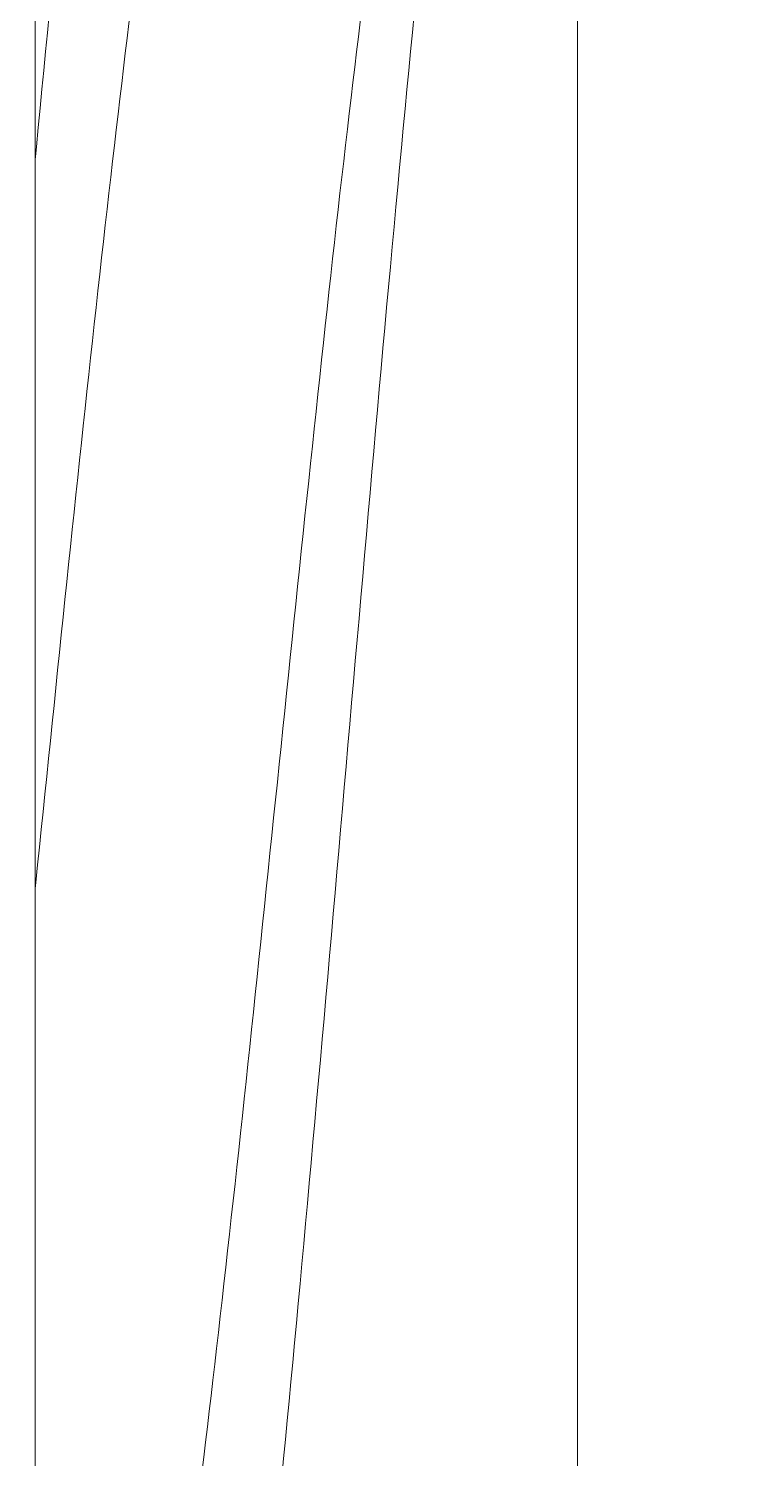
# Model space of a CAD drawing. Header units: millimetres. Extents: x 3069 to 3669, y 1489 to 1908.
# Drawn here: x 3353.18 to 3356.14, y 1593.01 to 1598.88 of the extents above; entities that cross this region are included whole.
import ezdxf

# ---------------------------------------------------------------- set-up
doc = ezdxf.new("R2010")
doc.units = ezdxf.units.MM
doc.set_wipeout_variables(frame=1)
doc.layers.add('Detalles-Accesorios', color=1, linetype='Continuous', lineweight=13)

# ---------------------------------------------------------------- blocks, each defined once
blk = doc.blocks.new('*U41')
for p, q in [((-31.1748, 1.7982), (-31.6924, 1.7982)), ((-29.9248, 1.7982), (-30.4424, 1.7982)), ((-28.6748, 1.7982), (-29.1924, 1.7982)), ((-30.3421, -1.7579), (-30.849, -1.7579)), ((-29.0921, -1.7579), (-29.599, -1.7579)), ((-27.8421, -1.7579), (-28.349, -1.7579))]:
    blk.add_line(p, q)
at = {"flags": 128}
for points in [[(-31.2045, -2.3591), (-31.2084, -2.3661), (-31.2193, -2.3811), (-31.2298, -2.3917), (-31.2401, -2.398), (-31.25, -2.4001), (-31.2613, -2.3974)], [(-30.8194, 2.3999), (-30.8685, 2.3163), (-31.0197, 2.0599), (-31.1013, 1.9219), (-31.1356, 1.8641), (-31.162, 1.8198), (-31.1748, 1.7982)], [(-29.9545, -2.3591), (-29.9584, -2.3661), (-29.9693, -2.3811), (-29.9798, -2.3917), (-29.9901, -2.398), (-30, -2.4001), (-30.0113, -2.3974), (-30.0231, -2.3892), (-30.0353, -2.3754), (-30.0478, -2.3558), (-30.0606, -2.3303), (-30.0734, -2.2996), (-30.0865, -2.2632), (-30.0998, -2.2212), (-30.1132, -2.1736), (-30.1252, -2.1265), (-30.1373, -2.0753), (-30.1494, -2.02), (-30.1614, -1.9608), (-30.1734, -1.8979), (-30.1852, -1.8316), (-30.1969, -1.762), (-30.2085, -1.6894), (-30.2214, -1.6032), (-30.234, -1.5138), (-30.2462, -1.4217), (-30.2581, -1.3272), (-30.2696, -1.2307), (-30.2806, -1.1339), (-30.2921, -1.0336), (-30.3039, -0.93), (-30.316, -0.8232), (-30.3271, -0.7254), (-30.3385, -0.6257), (-30.35, -0.5242), (-30.3618, -0.4212), (-30.3736, -0.317), (-30.3856, -0.2119), (-30.3976, -0.1061), (-30.4097, -0.0001), (-30.4212, 0.1007), (-30.4326, 0.2013), (-30.444, 0.3012), (-30.4553, 0.4005), (-30.4664, 0.4986), (-30.4775, 0.5955), (-30.4902, 0.7077), (-30.5027, 0.8174), (-30.5149, 0.9244), (-30.5267, 1.0282), (-30.5384, 1.1307), (-30.5496, 1.2296), (-30.5611, 1.3263), (-30.5731, 1.421), (-30.5853, 1.5133), (-30.598, 1.6029), (-30.6109, 1.6892), (-30.6219, 1.7583), (-30.633, 1.8247), (-30.6442, 1.8881), (-30.6556, 1.9485), (-30.667, 2.0055), (-30.6785, 2.0591), (-30.692, 2.1176), (-30.7055, 2.1709), (-30.7189, 2.2187), (-30.7322, 2.261), (-30.7439, 2.2941), (-30.7554, 2.3226), (-30.7667, 2.3466), (-30.7778, 2.366), (-30.7886, 2.381), (-30.7992, 2.3916), (-30.8094, 2.3979), (-30.8194, 2.3999), (-30.8194, 2.3999)], [(-29.5694, 2.3999), (-29.6185, 2.3163), (-29.7697, 2.0599), (-29.8513, 1.9219), (-29.8856, 1.8641), (-29.912, 1.8198), (-29.9248, 1.7982)], [(-28.7045, -2.3591), (-28.7084, -2.3661), (-28.7193, -2.3811), (-28.7298, -2.3917), (-28.7401, -2.398), (-28.75, -2.4001), (-28.7613, -2.3974), (-28.7731, -2.3892), (-28.7853, -2.3754), (-28.7978, -2.3558), (-28.8106, -2.3303), (-28.8234, -2.2996), (-28.8365, -2.2632), (-28.8498, -2.2212), (-28.8632, -2.1736), (-28.8752, -2.1265), (-28.8873, -2.0753), (-28.8994, -2.02), (-28.9114, -1.9608), (-28.9234, -1.8979), (-28.9352, -1.8316), (-28.9469, -1.762), (-28.9585, -1.6894), (-28.9714, -1.6032), (-28.984, -1.5138), (-28.9962, -1.4217), (-29.0081, -1.3272), (-29.0196, -1.2307), (-29.0306, -1.1339), (-29.0421, -1.0336), (-29.0539, -0.93), (-29.066, -0.8232), (-29.0771, -0.7254), (-29.0885, -0.6257), (-29.1, -0.5242), (-29.1118, -0.4212), (-29.1236, -0.317), (-29.1356, -0.2119), (-29.1476, -0.1061), (-29.1597, -0.0001), (-29.1712, 0.1007), (-29.1826, 0.2013), (-29.194, 0.3012), (-29.2053, 0.4005), (-29.2164, 0.4986), (-29.2275, 0.5955), (-29.2402, 0.7077), (-29.2527, 0.8174), (-29.2649, 0.9244), (-29.2767, 1.0282), (-29.2884, 1.1307), (-29.2996, 1.2296), (-29.3111, 1.3263), (-29.3231, 1.421), (-29.3353, 1.5133), (-29.348, 1.6029), (-29.3609, 1.6892), (-29.3719, 1.7583), (-29.383, 1.8247), (-29.3942, 1.8881), (-29.4056, 1.9485), (-29.417, 2.0055), (-29.4285, 2.0591), (-29.442, 2.1176), (-29.4555, 2.1709), (-29.4689, 2.2187), (-29.4822, 2.261), (-29.4939, 2.2941), (-29.5054, 2.3226), (-29.5167, 2.3466), (-29.5278, 2.366), (-29.5386, 2.381), (-29.5492, 2.3916), (-29.5594, 2.3979), (-29.5694, 2.3999), (-29.5694, 2.3999)], [(-28.3194, 2.3999), (-28.3685, 2.3163), (-28.5197, 2.0599), (-28.6013, 1.9219), (-28.6356, 1.8641), (-28.662, 1.8198), (-28.6748, 1.7982)], [(-28.2886, 2.381), (-28.2992, 2.3916), (-28.3094, 2.3979), (-28.3194, 2.3999), (-28.3194, 2.3999)], [(-31.2045, -2.3597), (-31.1553, -2.276), (-31.0042, -2.0196), (-30.9225, -1.8816), (-30.8882, -1.8238), (-30.8619, -1.7795), (-30.849, -1.7579)], [(-29.9545, -2.3597), (-29.9053, -2.276), (-29.7542, -2.0196), (-29.6725, -1.8816), (-29.6382, -1.8238), (-29.6119, -1.7795), (-29.599, -1.7579)], [(-28.7045, -2.3597), (-28.6553, -2.276), (-28.5042, -2.0196), (-28.4225, -1.8816), (-28.3882, -1.8238), (-28.3619, -1.7795), (-28.349, -1.7579)]]:
    blk.add_lwpolyline(points, dxfattribs=at)
for points, knots in [([(-30.849, -1.7579), (-30.883, -1.7575), (-30.8906, -1.7568), (-30.9024, -1.7506), (-30.9145, -1.7405), (-30.927, -1.7261), (-30.9398, -1.7076), (-30.9527, -1.685), (-30.9658, -1.6583), (-30.9791, -1.6275), (-30.9925, -1.5924), (-31.0062, -1.5531), (-31.02, -1.5094), (-31.0338, -1.462), (-31.0475, -1.4109), (-31.0611, -1.3563), (-31.0745, -1.2986), (-31.0877, -1.2381), (-31.1006, -1.1749), (-31.1132, -1.1095), (-31.1255, -1.042), (-31.1374, -0.9728), (-31.1488, -0.9024), (-31.1599, -0.8306), (-31.1713, -0.7571), (-31.1831, -0.6812), (-31.1954, -0.6024), (-31.208, -0.521), (-31.221, -0.4372), (-31.2343, -0.3517), (-31.2478, -0.265), (-31.2614, -0.1772), (-31.2752, -0.0888), (-31.2889, -0.0001), (-31.3027, 0.0885), (-31.3164, 0.1767), (-31.33, 0.2643), (-31.3435, 0.3509), (-31.3566, 0.4356), (-31.3695, 0.5183), (-31.382, 0.5987), (-31.3942, 0.677), (-31.4067, 0.7578), (-31.4196, 0.8406), (-31.4327, 0.9251), (-31.4463, 1.0072), (-31.4605, 1.087), (-31.4751, 1.1641), (-31.4894, 1.2345), (-31.5034, 1.2984), (-31.5167, 1.356), (-31.5303, 1.4104), (-31.544, 1.4614), (-31.5577, 1.5085), (-31.5713, 1.5516), (-31.5848, 1.5906), (-31.5982, 1.6257), (-31.6115, 1.6568), (-31.6238, 1.6823), (-31.6315, 1.6955), (-32.0167, 2.3466)], [0, 0, 0, 0, 0.01636, 0.032918, 0.049658, 0.066561, 0.083609, 0.100475, 0.117442, 0.13449, 0.151597, 0.169092, 0.186604, 0.204108, 0.221583, 0.239003, 0.256348, 0.273594, 0.290684, 0.307635, 0.324428, 0.341045, 0.357469, 0.373492, 0.38969, 0.406068, 0.422611, 0.439643, 0.456808, 0.474087, 0.491457, 0.508896, 0.526382, 0.543891, 0.561362, 0.578809, 0.596211, 0.613544, 0.630785, 0.64761, 0.664307, 0.680858, 0.697246, 0.716518, 0.735597, 0.754893, 0.774442, 0.794216, 0.814183, 0.831392, 0.848699, 0.866081, 0.883517, 0.900983, 0.918144, 0.935291, 0.952401, 0.969452, 0.986769, 1, 1, 1, 1]), ([(-29.599, -1.7579), (-29.633, -1.7575), (-29.6406, -1.7568), (-29.6524, -1.7506), (-29.6645, -1.7405), (-29.677, -1.7261), (-29.6898, -1.7076), (-29.7027, -1.685), (-29.7158, -1.6583), (-29.7291, -1.6275), (-29.7425, -1.5924), (-29.7562, -1.5531), (-29.77, -1.5094), (-29.7838, -1.462), (-29.7975, -1.4109), (-29.8111, -1.3563), (-29.8245, -1.2986), (-29.8377, -1.2381), (-29.8506, -1.1749), (-29.8632, -1.1095), (-29.8755, -1.042), (-29.8874, -0.9728), (-29.8988, -0.9024), (-29.9099, -0.8306), (-29.9213, -0.7571), (-29.9331, -0.6812), (-29.9454, -0.6024), (-29.958, -0.521), (-29.971, -0.4372), (-29.9843, -0.3517), (-29.9978, -0.265), (-30.0114, -0.1772), (-30.0252, -0.0888), (-30.0389, -0.0001), (-30.0527, 0.0885), (-30.0664, 0.1767), (-30.08, 0.2643), (-30.0935, 0.3509), (-30.1066, 0.4356), (-30.1195, 0.5183), (-30.132, 0.5987), (-30.1442, 0.677), (-30.1567, 0.7578), (-30.1696, 0.8406), (-30.1827, 0.9251), (-30.1963, 1.0072), (-30.2105, 1.087), (-30.2251, 1.1641), (-30.2394, 1.2345), (-30.2534, 1.2984), (-30.2667, 1.356), (-30.2803, 1.4104), (-30.294, 1.4614), (-30.3077, 1.5085), (-30.3213, 1.5516), (-30.3348, 1.5906), (-30.3482, 1.6257), (-30.3615, 1.6568), (-30.3738, 1.6823), (-30.3815, 1.6955), (-30.7667, 2.3466)], [0, 0, 0, 0, 0.01636, 0.032918, 0.049658, 0.066561, 0.083609, 0.100475, 0.117442, 0.13449, 0.151597, 0.169092, 0.186604, 0.204108, 0.221583, 0.239003, 0.256348, 0.273594, 0.290684, 0.307635, 0.324428, 0.341045, 0.357469, 0.373492, 0.38969, 0.406068, 0.422611, 0.439643, 0.456808, 0.474087, 0.491457, 0.508896, 0.526382, 0.543891, 0.561362, 0.578809, 0.596211, 0.613544, 0.630785, 0.64761, 0.664307, 0.680858, 0.697246, 0.716518, 0.735597, 0.754893, 0.774442, 0.794216, 0.814183, 0.831392, 0.848699, 0.866081, 0.883517, 0.900983, 0.918144, 0.935291, 0.952401, 0.969452, 0.986769, 1, 1, 1, 1]), ([(-28.349, -1.7579), (-28.383, -1.7575), (-28.3906, -1.7568), (-28.4024, -1.7506), (-28.4145, -1.7405), (-28.427, -1.7261), (-28.4398, -1.7076), (-28.4527, -1.685), (-28.4658, -1.6583), (-28.4791, -1.6275), (-28.4925, -1.5924), (-28.5062, -1.5531), (-28.52, -1.5094), (-28.5338, -1.462), (-28.5475, -1.4109), (-28.5611, -1.3563), (-28.5745, -1.2986), (-28.5877, -1.2381), (-28.6006, -1.1749), (-28.6132, -1.1095), (-28.6255, -1.042), (-28.6374, -0.9728), (-28.6488, -0.9024), (-28.6599, -0.8306), (-28.6713, -0.7571), (-28.6831, -0.6812), (-28.6954, -0.6024), (-28.708, -0.521), (-28.721, -0.4372), (-28.7343, -0.3517), (-28.7478, -0.265), (-28.7614, -0.1772), (-28.7752, -0.0888), (-28.7889, -0.0001), (-28.8027, 0.0885), (-28.8164, 0.1767), (-28.83, 0.2643), (-28.8435, 0.3509), (-28.8566, 0.4356), (-28.8695, 0.5183), (-28.882, 0.5987), (-28.8942, 0.677), (-28.9067, 0.7578), (-28.9196, 0.8406), (-28.9327, 0.9251), (-28.9463, 1.0072), (-28.9605, 1.087), (-28.9751, 1.1641), (-28.9894, 1.2345), (-29.0034, 1.2984), (-29.0167, 1.356), (-29.0303, 1.4104), (-29.044, 1.4614), (-29.0577, 1.5085), (-29.0713, 1.5516), (-29.0848, 1.5906), (-29.0982, 1.6257), (-29.1115, 1.6568), (-29.1238, 1.6823), (-29.1315, 1.6955), (-29.5167, 2.3466)], [0, 0, 0, 0, 0.01636, 0.032918, 0.049658, 0.066561, 0.083609, 0.100475, 0.117442, 0.13449, 0.151597, 0.169092, 0.186604, 0.204108, 0.221583, 0.239003, 0.256348, 0.273594, 0.290684, 0.307635, 0.324428, 0.341045, 0.357469, 0.373492, 0.38969, 0.406068, 0.422611, 0.439643, 0.456808, 0.474087, 0.491457, 0.508896, 0.526382, 0.543891, 0.561362, 0.578809, 0.596211, 0.613544, 0.630785, 0.64761, 0.664307, 0.680858, 0.697246, 0.716518, 0.735597, 0.754893, 0.774442, 0.794216, 0.814183, 0.831392, 0.848699, 0.866081, 0.883517, 0.900983, 0.918144, 0.935291, 0.952401, 0.969452, 0.986769, 1, 1, 1, 1]), ([(-31.1748, 1.7982), (-31.1408, 1.7978), (-31.1333, 1.7971), (-31.1215, 1.7908), (-31.1093, 1.7808), (-31.0968, 1.7664), (-31.0841, 1.7479), (-31.0712, 1.7252), (-31.0581, 1.6986), (-31.0448, 1.6678), (-31.0313, 1.6327), (-31.0176, 1.5933), (-31.0039, 1.5497), (-30.9901, 1.5022), (-30.9764, 1.4511), (-30.9628, 1.3966), (-30.9493, 1.3389), (-30.9361, 1.2783), (-30.9232, 1.2152), (-30.9106, 1.1497), (-30.8984, 1.0823), (-30.8865, 1.013), (-30.875, 0.9427), (-30.864, 0.8709), (-30.8525, 0.7974), (-30.8407, 0.7214), (-30.8285, 0.6427), (-30.8158, 0.5613), (-30.8028, 0.4775), (-30.7896, 0.392), (-30.7761, 0.3053), (-30.7624, 0.2175), (-30.7487, 0.1291), (-30.7349, 0.0404), (-30.7211, -0.0482), (-30.7074, -0.1365), (-30.6938, -0.224), (-30.6804, -0.3106), (-30.6672, -0.3954), (-30.6544, -0.478), (-30.6419, -0.5584), (-30.6297, -0.6368), (-30.6172, -0.7176), (-30.6043, -0.8003), (-30.5912, -0.8848), (-30.5775, -0.9669), (-30.5634, -1.0467), (-30.5487, -1.1238), (-30.5344, -1.1943), (-30.5205, -1.2581), (-30.5071, -1.3157), (-30.4935, -1.3701), (-30.4799, -1.4211), (-30.4662, -1.4683), (-30.4526, -1.5114), (-30.4391, -1.5504), (-30.4257, -1.5854), (-30.4123, -1.6165), (-30.4001, -1.642), (-30.3923, -1.6552), (-30.0478, -2.3558)], [0, 0, 0, 0, 0.01636, 0.032918, 0.049658, 0.066561, 0.083609, 0.100475, 0.117442, 0.13449, 0.151597, 0.169092, 0.186604, 0.204109, 0.221583, 0.239003, 0.256348, 0.273594, 0.290684, 0.307635, 0.324428, 0.341045, 0.357469, 0.373492, 0.38969, 0.406068, 0.422611, 0.439643, 0.456809, 0.474087, 0.491457, 0.508896, 0.526382, 0.543891, 0.561362, 0.57881, 0.596211, 0.613544, 0.630786, 0.647611, 0.664308, 0.680859, 0.697246, 0.716518, 0.735597, 0.754894, 0.774443, 0.794216, 0.814184, 0.831393, 0.848699, 0.866081, 0.883517, 0.900983, 0.918145, 0.935291, 0.952401, 0.969453, 0.98677, 1, 1, 1, 1]), ([(-29.9248, 1.7982), (-29.8908, 1.7978), (-29.8833, 1.7971), (-29.8715, 1.7908), (-29.8593, 1.7808), (-29.8468, 1.7664), (-29.8341, 1.7479), (-29.8212, 1.7252), (-29.8081, 1.6986), (-29.7948, 1.6678), (-29.7813, 1.6327), (-29.7676, 1.5933), (-29.7539, 1.5497), (-29.7401, 1.5022), (-29.7264, 1.4511), (-29.7128, 1.3966), (-29.6993, 1.3389), (-29.6861, 1.2783), (-29.6732, 1.2152), (-29.6606, 1.1497), (-29.6484, 1.0823), (-29.6365, 1.013), (-29.625, 0.9427), (-29.614, 0.8709), (-29.6025, 0.7974), (-29.5907, 0.7214), (-29.5785, 0.6427), (-29.5658, 0.5613), (-29.5528, 0.4775), (-29.5396, 0.392), (-29.5261, 0.3053), (-29.5124, 0.2175), (-29.4987, 0.1291), (-29.4849, 0.0404), (-29.4711, -0.0482), (-29.4574, -0.1365), (-29.4438, -0.224), (-29.4304, -0.3106), (-29.4172, -0.3954), (-29.4044, -0.478), (-29.3919, -0.5584), (-29.3797, -0.6368), (-29.3672, -0.7176), (-29.3543, -0.8003), (-29.3412, -0.8848), (-29.3275, -0.9669), (-29.3134, -1.0467), (-29.2987, -1.1238), (-29.2844, -1.1943), (-29.2705, -1.2581), (-29.2571, -1.3157), (-29.2435, -1.3701), (-29.2299, -1.4211), (-29.2162, -1.4683), (-29.2026, -1.5114), (-29.1891, -1.5504), (-29.1757, -1.5854), (-29.1623, -1.6165), (-29.1501, -1.642), (-29.1423, -1.6552), (-28.7978, -2.3558)], [0, 0, 0, 0, 0.01636, 0.032918, 0.049658, 0.066561, 0.083609, 0.100475, 0.117442, 0.13449, 0.151597, 0.169092, 0.186604, 0.204109, 0.221583, 0.239003, 0.256348, 0.273594, 0.290684, 0.307635, 0.324428, 0.341045, 0.357469, 0.373492, 0.38969, 0.406068, 0.422611, 0.439643, 0.456809, 0.474087, 0.491457, 0.508896, 0.526382, 0.543891, 0.561362, 0.57881, 0.596211, 0.613544, 0.630786, 0.647611, 0.664308, 0.680859, 0.697246, 0.716518, 0.735597, 0.754894, 0.774443, 0.794216, 0.814184, 0.831393, 0.848699, 0.866081, 0.883517, 0.900983, 0.918145, 0.935291, 0.952401, 0.969453, 0.98677, 1, 1, 1, 1]), ([(-28.6748, 1.7982), (-28.6408, 1.7978), (-28.6333, 1.7971), (-28.6215, 1.7908), (-28.6093, 1.7808), (-28.5968, 1.7664), (-28.5841, 1.7479), (-28.5712, 1.7252), (-28.5581, 1.6986), (-28.5448, 1.6678), (-28.5313, 1.6327), (-28.5176, 1.5933), (-28.5039, 1.5497), (-28.4901, 1.5022), (-28.4764, 1.4511), (-28.4628, 1.3966), (-28.4493, 1.3389), (-28.4361, 1.2783), (-28.4232, 1.2152), (-28.4106, 1.1497), (-28.3984, 1.0823), (-28.3865, 1.013), (-28.375, 0.9427), (-28.364, 0.8709), (-28.3525, 0.7974), (-28.3407, 0.7214), (-28.3285, 0.6427), (-28.3158, 0.5613), (-28.3028, 0.4775), (-28.2896, 0.392), (-28.2761, 0.3053), (-28.2624, 0.2175), (-28.2487, 0.1291), (-28.2349, 0.0404), (-28.2211, -0.0482), (-28.2074, -0.1365), (-28.1938, -0.224), (-28.1804, -0.3106), (-28.1672, -0.3954), (-28.1544, -0.478), (-28.1419, -0.5584), (-28.1297, -0.6368), (-28.1172, -0.7176), (-28.1043, -0.8003), (-28.0912, -0.8848), (-28.0775, -0.9669), (-28.0634, -1.0467), (-28.0487, -1.1238), (-28.0344, -1.1943), (-28.0205, -1.2581), (-28.0071, -1.3157), (-27.9935, -1.3701), (-27.9799, -1.4211), (-27.9662, -1.4683), (-27.9526, -1.5114), (-27.9391, -1.5504), (-27.9257, -1.5854), (-27.9123, -1.6165), (-27.9001, -1.642), (-27.8923, -1.6552), (-27.5478, -2.3558)], [0, 0, 0, 0, 0.01636, 0.032918, 0.049658, 0.066561, 0.083609, 0.100475, 0.117442, 0.13449, 0.151597, 0.169092, 0.186604, 0.204109, 0.221583, 0.239003, 0.256348, 0.273594, 0.290684, 0.307635, 0.324428, 0.341045, 0.357469, 0.373492, 0.38969, 0.406068, 0.422611, 0.439643, 0.456809, 0.474087, 0.491457, 0.508896, 0.526382, 0.543891, 0.561362, 0.57881, 0.596211, 0.613544, 0.630786, 0.647611, 0.664308, 0.680859, 0.697246, 0.716518, 0.735597, 0.754894, 0.774443, 0.794216, 0.814184, 0.831393, 0.848699, 0.866081, 0.883517, 0.900983, 0.918145, 0.935291, 0.952401, 0.969453, 0.98677, 1, 1, 1, 1])]:
    blk.add_open_spline(points, degree=3, knots=knots)
blk = doc.blocks.new('*U48')
blk.add_wipeout([(-9.6984, -9.0254), (-9.5428, -9.3615), (-9.2, -9.4996), (-8.0301, -9.5), (-7.8475, -9.438), (-7.7404, -9.2777), (-6.9683, -6.4), (-5.1523, -6.4), (-4.9988, -6.1828), (-4.7733, -5.4), (-4.0217, -5.4), (-3.8183, -6.1017), (-3.6556, -6.4054), (-3, -6.4), (-3, -9.2), (-2.9121, -9.4121), (-2.7, -9.5), (-0.3, -9.5), (-0.0879, -9.4121), (0, -9.2), (0, -7.4729), (2.0607, -7.4729), (2.2546, -8.1968), (2.3747, -8.3665), (2.5762, -8.4174), (6.5, -8), (11.7, -8), (11.9121, -7.9121), (12, -7.7), (12, 7.7), (11.9121, 7.9121), (11.7, 8), (6.5, 8), (2.5762, 8.4174), (2.3747, 8.3665), (2.2546, 8.1968), (2.0607, 7.4729), (0, 7.4729), (0, 9.2), (-0.0879, 9.4121), (-0.3, 9.5), (-2.7, 9.5), (-2.9121, 9.4121), (-3, 9.2), (-3, 5.4), (-3.0233, 5.4), (-3.2268, 6.1017), (-3.3975, 6.4), (-5.3975, 6.4), (-5.5683, 6.1063), (-5.7717, 5.4), (-6.5233, 5.4), (-6.7268, 6.1017), (-6.8975, 6.4), (-6.9683, 6.4), (-7.7404, 9.2777), (-7.8475, 9.438), (-8.0301, 9.5), (-9.2, 9.5), (-9.5421, 9.3637), (-9.7, 9)])
blk.add_line((-6.9683, -6.4), (-6.9683, 6.4))
for points, knots in [([(-5.5683, 6.1063), (-5.4168, 6.6258), (-5.1049, 6.2413), (-4.6328, 1.4262), (-4.1522, -4.4732), (-3.8238, -6.3662), (-3.6556, -6.4054), (-3.6475, -6.4052)], [9.279777, 9.279777, 9.279777, 9.279777, 10.09574, 10.959366, 11.822221, 12.684339, 12.727896, 12.727896, 12.727896, 12.727896]), ([(-6.8976, 6.3977), (-6.7635, 6.3908), (-6.4676, 5.1326), (-6.0105, -0.1571), (-5.5264, -5.6468), (-5.1819, -6.7057), (-4.9988, -6.1828), (-4.9768, -6.1054)], [3.303118, 3.303118, 3.303118, 3.303118, 4.025867, 4.895864, 5.764843, 6.632842, 6.751237, 6.751237, 6.751237, 6.751237]), ([(-4.1224, -5.0535), (-4.224, -4.7038), (-4.4857, -3.1679), (-4.9078, 1.2033), (-5.323, 4.7763), (-5.5779, 5.3935), (-5.6725, 5.3959)], [-12.369027, -12.369027, -12.369027, -12.369027, -11.822221, -10.959366, -10.09574, -9.586304, -9.586304, -9.586304, -9.586304]), ([(-6.4226, 5.0514), (-6.3551, 4.8228), (-6.1259, 3.68), (-5.7355, -0.1325), (-5.2863, -4.4302), (-4.9988, -5.3933), (-4.8725, -5.4005)], [3.661988, 3.661988, 3.661988, 3.661988, 4.025867, 4.895864, 5.764843, 6.444711, 6.444711, 6.444711, 6.444711])]:
    blk.add_open_spline(points, degree=3, knots=knots)
blk = doc.blocks.new('*U49')
blk.add_wipeout([(-5.7922, -0.15), (0.3501, -0.15), (0.3501, 1.1099), (1.3501, 1.1099), (5.5, -0.5008), (5.5, -1.8901), (2.2601, -4.4), (2.2601, -44.5), (5.5, -44.5), (5.5, -45.3992), (1.3501, -47.0099), (0.3501, -47.0099), (0.3501, -45.7), (-0.9899, -45.7), (-0.9899, -44.5), (0.7601, -44.5), (0.7601, -4.4), (-2.2399, -1.4), (-5.9625, -1.4), (-6.3999, -1.2993), (-6.7491, -1.0175), (-10.2732, 3.4716), (-10.371, 3.6223), (-10.4402, 3.788), (-10.7363, 4.7256), (-10.7002, 4.9818), (-10.4781, 5.1146), (-8.5935, 5.2903), (-8.2716, 5.051), (-8.4753, 4.7055), (-9.3896, 4.4168), (-9.5198, 4.2871), (-9.4892, 4.1059), (-6.5917, 0.2493), (-6.239, -0.0446)])
blk.add_line((0.7601, -44.5), (0.7601, -4.4))

msp = doc.modelspace()

# ---------------------------------------------------------------- block references
at = {"layer": 'Detalles-Accesorios', "xscale": -1}
msp.add_blockref('*U41', (3324.8881, 1595.9089), dxfattribs=at)

# ---------------------------------------------------------------- next in the draw order: block references
msp.add_blockref('*U48', (3348.4681, 1595.9089), dxfattribs=at)

# ---------------------------------------------------------------- next in the draw order: block references
msp.add_blockref('*U49', (3353.9681, 1615.3575), dxfattribs=at)

doc.saveas('drawing.dxf')
